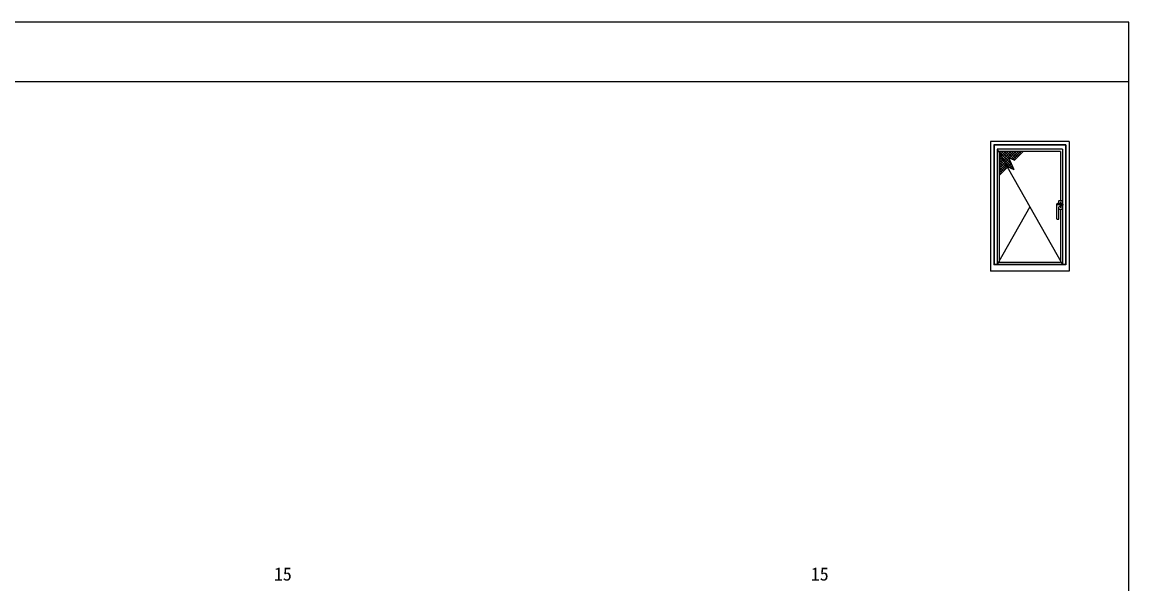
# Model space of a CAD drawing. Units: millimetres, scale not verified. Extents: x -437 to 438, y -344 to 341.
# Drawn here: x -25.6 to 438.2, y 71.1 to 306.3 of the extents above; entities that cross this region are included whole.
import ezdxf
from ezdxf.enums import TextEntityAlignment as Align

# ---------------------------------------------------------------- set-up
doc = ezdxf.new("R2010")
doc.units = ezdxf.units.MM
doc.header["$LTSCALE"] = 2
for name, color, linetype in [('0-6_YKK_A1', 4, 'Continuous'), ('0-7_YKK_D', 6, 'Continuous'), ('0-8_YKK_ZWAK', 7, 'Continuous')]:
    doc.layers.add(name, color=color, linetype=linetype)
doc.styles.add('ＭＳ ゴシック', font='')
doc.styles.get('ＭＳ ゴシック').set_extended_font_data('MS Gothic')

msp = doc.modelspace()

# ---------------------------------------------------------------- linework, layer by layer
at = {"layer": '0-6_YKK_A1'}
for p, q in [((380.2, 256.3), (380.2, 202.05)), ((413.2, 256.3), (380.2, 256.3)), ((413.2, 256.3), (413.2, 202.05)), ((381.55, 254.95), (381.55, 204.65)), ((411.85, 254.95), (381.55, 254.95)), ((381.7, 254.8), (381.7, 204.8)), ((411.7, 254.8), (381.7, 254.8)), ((382.95, 253.05), (382.95, 204.8)), ((410.45, 253.05), (382.95, 253.05)), ((382.95, 253.05), (410.45, 204.8)), ((383.9, 252.1), (383.9, 205.7)), ((409.5, 252.1), (383.9, 252.1)), ((389.787, 252.1), (383.9, 246.213)), ((388.727, 252.1), (383.9, 247.273)), ((387.666, 252.1), (383.9, 248.334)), ((386.605, 252.1), (383.9, 249.395)), ((385.545, 252.1), (383.9, 250.455)), ((384.484, 252.1), (383.9, 251.516)), ((389.003, 246.874), (383.9, 251.977)), ((389.887, 244.93), (383.9, 250.916)), ((388.119, 248.819), (384.837, 252.1)), ((388.886, 249.112), (385.898, 252.1)), ((390.429, 248.629), (386.959, 252.1)), ((390.96, 249.16), (388.019, 252.1)), ((390.848, 252.1), (388.181, 249.433)), ((391.909, 252.1), (388.91, 249.101)), ((391.49, 249.69), (389.08, 252.1)), ((392.969, 252.1), (389.639, 248.77)), ((392.02, 250.22), (390.141, 252.1)), ((390.279, 248.479), (393.9, 252.1)), ((392.551, 250.751), (391.201, 252.1)), ((393.081, 251.281), (392.262, 252.1)), ((393.611, 251.811), (393.323, 252.1)), ((409.5, 252.1), (409.5, 231.55)), ((410.45, 253.05), (410.45, 204.8)), ((411.7, 254.8), (411.7, 204.8)), ((411.85, 254.95), (411.85, 204.65)), ((388.462, 245.293), (383.9, 249.856)), ((387.946, 249.198), (383.9, 245.152)), ((387.247, 245.447), (383.9, 248.795)), ((388.278, 248.469), (383.9, 244.091)), ((388.609, 247.74), (383.9, 243.031)), ((386.717, 244.917), (383.9, 247.734)), ((383.9, 242.1), (388.9, 247.1)), ((386.187, 244.387), (383.9, 246.674)), ((388.941, 247.011), (387.61, 245.681)), ((387.751, 249.628), (390.049, 244.572)), ((387.751, 249.628), (390.279, 248.479)), ((389.272, 246.282), (388.34, 245.349)), ((385.656, 243.856), (383.9, 245.613)), ((385.126, 243.326), (383.9, 244.552)), ((384.596, 242.796), (383.9, 243.492)), ((384.065, 242.265), (383.9, 242.431)), ((387.521, 245.721), (390.049, 244.572)), ((389.603, 245.552), (389.069, 245.018)), ((389.935, 244.823), (389.798, 244.686)), ((396.7, 228.925), (382.95, 204.8)), ((408, 223.925), (408, 230.17)), ((410.75, 229.8), (408.25, 229.8)), ((408.8, 230.366), (408.8, 231.5)), ((408.85, 231.55), (410.15, 231.55)), ((408.9, 223.925), (408.9, 228.884)), ((408.9, 228.05), (410.15, 228.05)), ((409.481, 230.4), (409.464, 230.399)), ((409.489, 230.4), (409.5, 230.4)), ((409.5, 231.05), (409.5, 228.55)), ((409.5, 228.05), (409.5, 205.7)), ((410.2, 231.5), (410.2, 228.1)), ((408.125, 223.8), (408.775, 223.8)), ((411.85, 204.65), (381.55, 204.65)), ((411.7, 204.8), (381.7, 204.8)), ((409.5, 205.7), (383.9, 205.7)), ((413.2, 202.05), (380.2, 202.05))]:
    msp.add_line(p, q, dxfattribs=at)
for centre, radius, start, end in [((408.05, 230.17), 0.05, 116.62244, 180), ((408.85, 231.5), 0.05, 90, 180), ((409.125, 228.884), 0.225, 90.72848, 180), ((409.43, 229.662), 0.55, 270.46226, 321.64393), ((409.5, 229.8), 0.6, 306.98508, 90), ((410.15, 231.5), 0.05, 0, 90), ((410.15, 228.1), 0.05, 270, 0), ((408.125, 223.925), 0.125, 180, 270), ((408.775, 223.925), 0.125, 270, 0)]:
    msp.add_arc(centre, radius, start, end, dxfattribs=at)
for centre, major_axis, ratio, start_param, end_param in [((409.892, 230.074), (2, 0), 0.19438, 2.5189083, 2.7716571), ((408.877, 230.216), (0.75, 0), 0.19438, 1.9390703, 2.5189083), ((410.335, 229.482), (4.8, 0), 0.19438, 1.7533024, 1.9390703), ((409.985, 228.589), (6, 0), 0.087489, 1.6627548, 1.7151206), ((410.335, 229.482), (4.8, 0), 0.19438, 1.7480495, 1.7496563)]:
    msp.add_ellipse(centre, major_axis=major_axis, ratio=ratio, start_param=start_param, end_param=end_param, dxfattribs=at)
at = {"layer": '0-8_YKK_ZWAK'}
for p, q in [((438.2, 306.3), (-436.8, 306.3)), ((438.2, 281.3), (-436.8, 281.3))]:
    msp.add_line(p, q, dxfattribs=at)
msp.add_lwpolyline([(-436.8, -343.7), (438.2, -343.7), (438.2, 306.3)], dxfattribs=at)

# ---------------------------------------------------------------- texts
at = {"layer": '0-7_YKK_D', "style": 'ＭＳ ゴシック'}
for p in [(79.914, 70.796), (304.914, 70.796)]:
    msp.add_text('15', height=5.499, dxfattribs=at).set_placement(p, align=Align.BOTTOM_LEFT)

doc.saveas('drawing.dxf')
